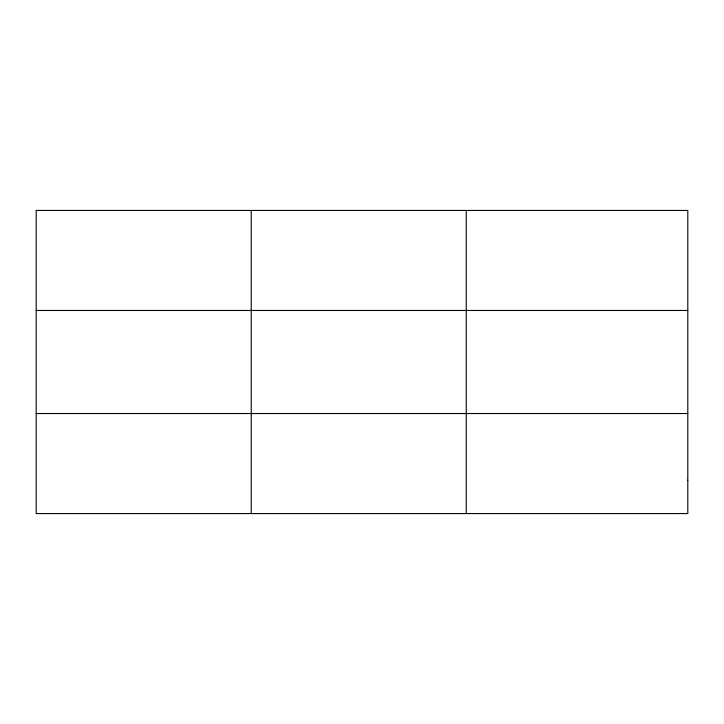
<?xml version="1.0" encoding="UTF-8"?>
<svg xmlns="http://www.w3.org/2000/svg" width="724" height="724" viewBox="0 0 724 724"><rect width="100%" height="100%" fill="white"/><g stroke="black" fill="none" stroke-linecap="round" stroke-linejoin="round"><path stroke-width="1.09" d="M251.228 513.569L251.228 210.431M466.256 513.569L466.256 210.431M36.2 310.469L687.8 310.469M36.2 413.531L687.8 413.531M687.8 480.22L687.8 513.569L36.2 513.569L36.2 210.431L687.8 210.431L687.8 480.22"/></g></svg>
